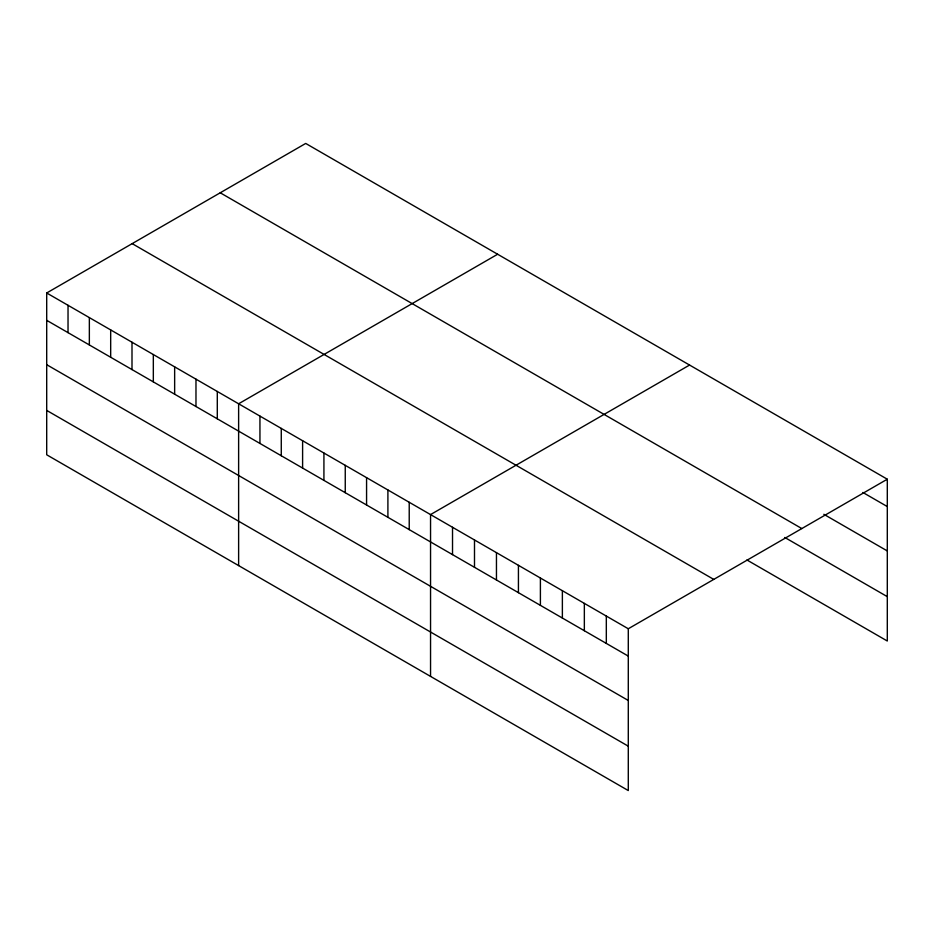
<?xml version="1.0" encoding="UTF-8"?>
<svg xmlns="http://www.w3.org/2000/svg" width="934" height="934" viewBox="0 0 934 934"><rect width="100%" height="100%" fill="white"/><g stroke="black" fill="none" stroke-linecap="round" stroke-linejoin="round"><path stroke-width="1.4" d="M887.3 479.212L628.29 628.757L628.29 790.561L46.7 454.788L46.7 292.984L305.71 143.439L887.3 479.212L887.3 641.016L746.931 559.98M497.635 254.246L238.625 403.78L238.625 565.595M689.561 365.054L430.551 514.587L430.551 676.391M862.888 492.475L887.3 506.567M823.823 514.295L887.3 550.932M220.237 192.789L801.827 528.562M784.77 537.459L887.3 596.651M132.173 243.634L713.763 579.407M46.7 292.984L628.29 628.757M46.7 320.327L628.29 656.1M46.7 364.692L628.29 700.477M46.7 410.411L628.29 746.184M606.318 616.066L606.318 643.421M584.345 603.387L584.345 630.73M562.373 590.697L562.373 618.051M540.401 578.018L540.401 605.36M518.428 565.327L518.428 592.681M496.456 552.648L496.456 579.991M474.495 539.957L474.495 567.312M452.523 527.278L452.523 554.621M409.22 502.282L409.22 529.625M387.902 489.965L387.902 517.319M366.572 477.659L366.572 505.002M345.253 465.342L345.253 492.697M323.923 453.037L323.923 480.38M302.604 440.72L302.604 468.074M281.274 428.414L281.274 455.757M259.944 416.097L259.944 443.44M217.295 391.474L217.295 418.817M195.977 379.157L195.977 406.512M174.646 366.852L174.646 394.195M153.328 354.535L153.328 381.889M131.998 342.229L131.998 369.572M110.679 329.912L110.679 357.267M89.349 317.607L89.349 344.95M68.03 305.29L68.03 332.644"/></g></svg>
